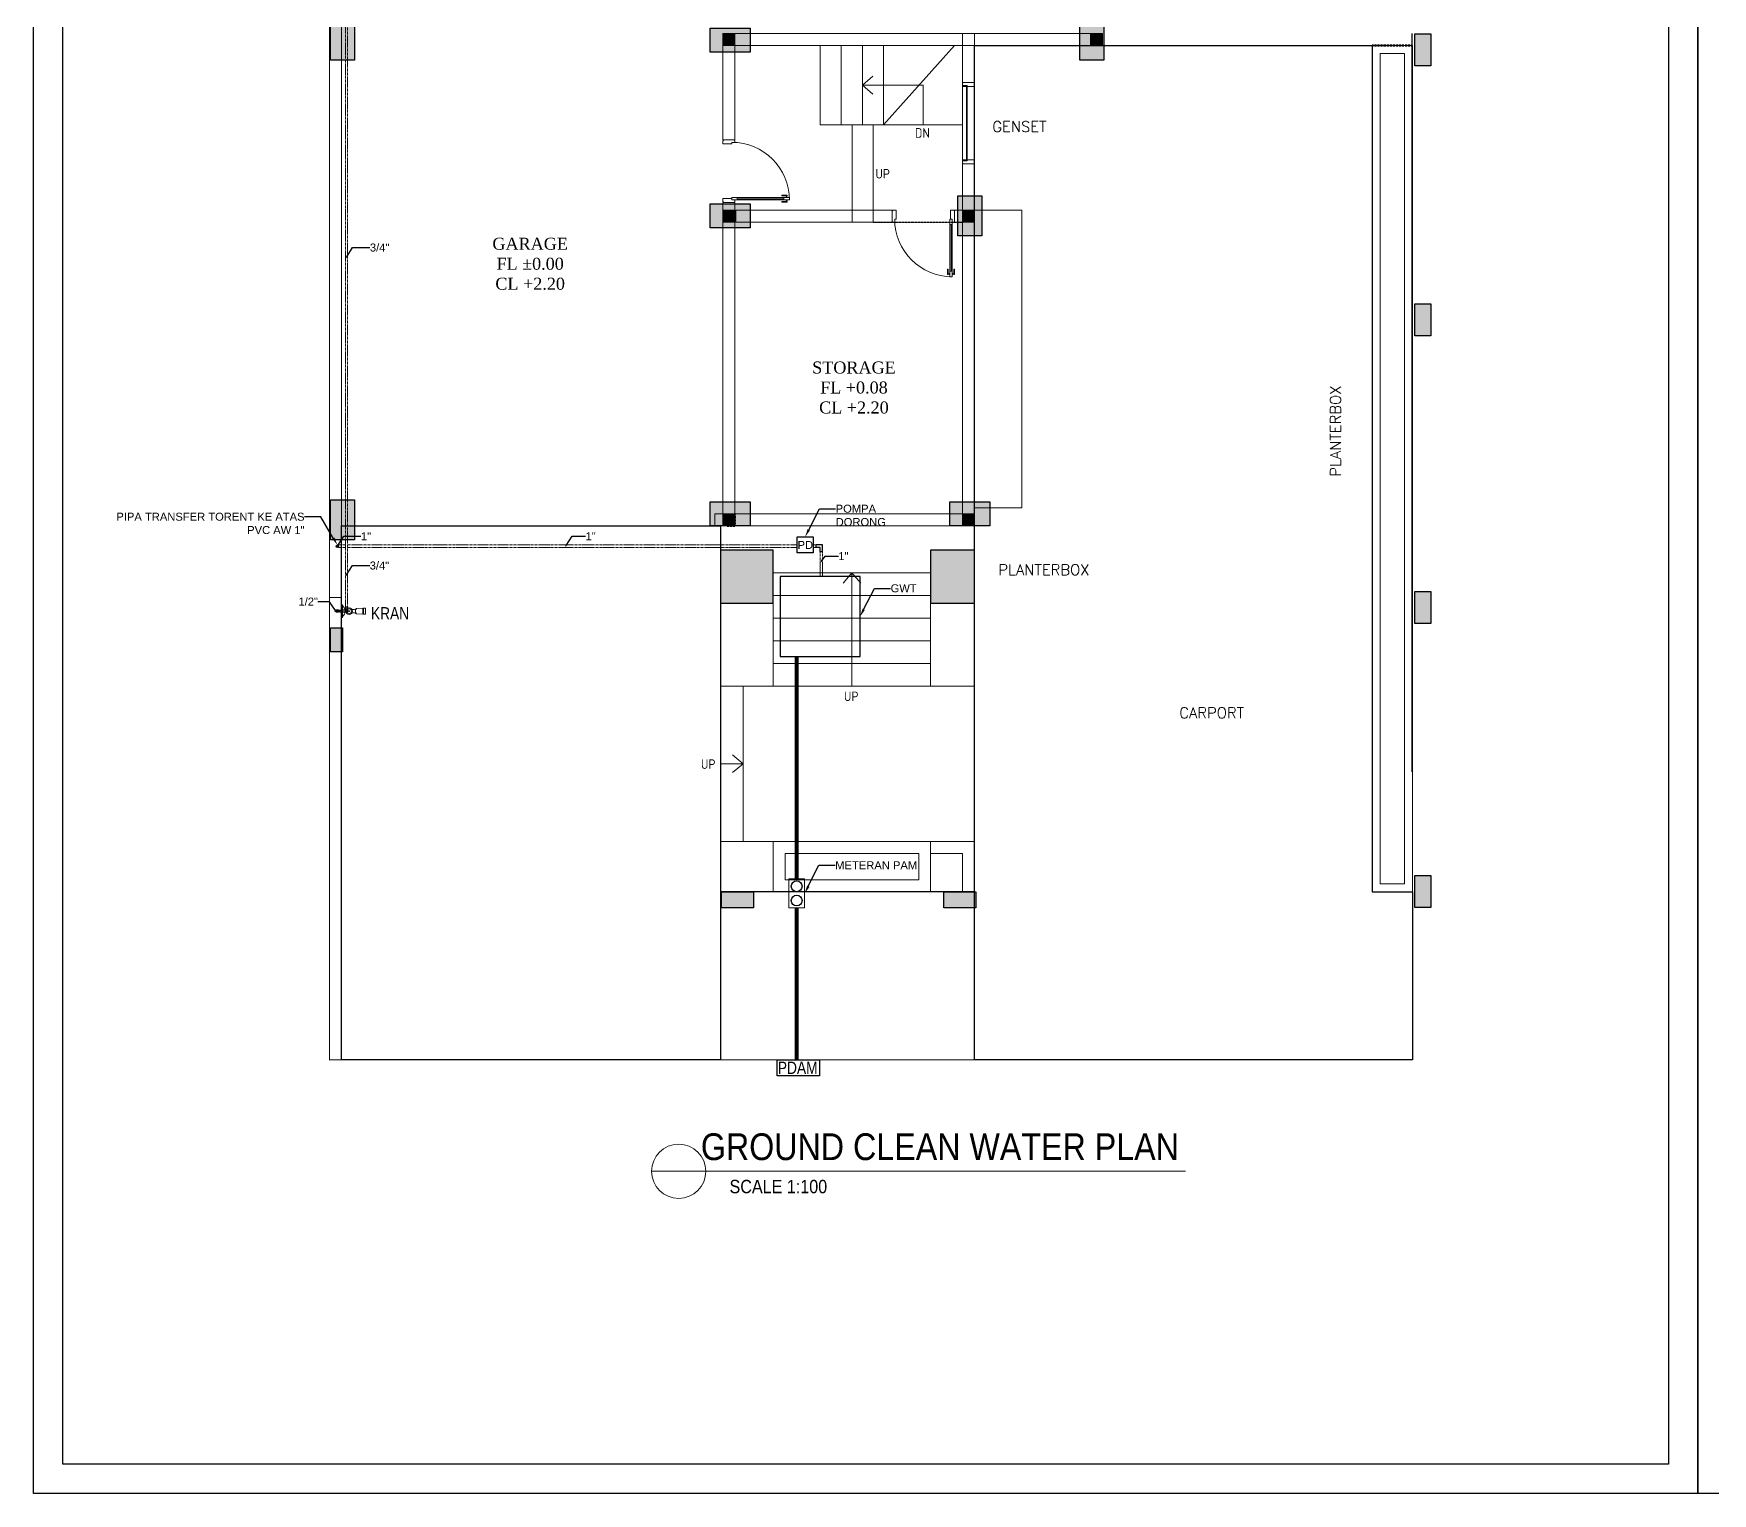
# Model space of a CAD drawing. Header units: millimetres. Extents: x 7371 to 278338, y -43753 to 35464.
# Drawn here: x 7371 to 28353, y 5897 to 24137 of the extents above; entities that cross this region are included whole.
import ezdxf
from ezdxf import colors
from ezdxf.entities.mleader import LeaderData, LeaderLine
from ezdxf.enums import TextEntityAlignment as Align
from ezdxf.math import Vec2, Vec3

# ---------------------------------------------------------------- set-up
doc = ezdxf.new("R2010")
doc.units = ezdxf.units.MM
doc.header["$MEASUREMENT"] = 0
for name, pattern in [('ACAD_ISO05W100', [33, 24, -3, 0, -3, 0, -3]), ('CENTER', [50.8, 31.75, -6.35, 6.35, -6.35]), ('DASHED2', [0.375, 0.25, -0.125]), ('HIDDEN2', [0.1875, 0.125, -0.0625]), ('SLD-Solid', [0])]:
    doc.linetypes.add(name, pattern=pattern)
for name, color, linetype, lineweight in [('8', 8, 'Continuous', 5), ('B', 5, 'Continuous', 20), ('DIM', 1, 'Continuous', 5), ('DINDING', 1, 'Continuous', 20), ('DOOR OPENING', 4, 'SLD-Solid', 5), ('HATCH', 8, 'Continuous', 13), ('KOL', 5, 'Continuous', 18), ('l1', 5, 'Continuous', 5), ('LEGEND', 1, 'DASHED2', 50), ('PIPA AIR BERSIH', 5, 'CENTER', 5)]:
    doc.layers.add(name, color=color, linetype=linetype, lineweight=lineweight)
for name, color, linetype in [('DIM DET', 8, 'HIDDEN2'), ('FIN', 1, 'Continuous'), ('MP-PATRA$0$TV', 6, 'Continuous'), ('POMPA DORONG', 7, 'Continuous'), ('TEXT', 4, 'Continuous'), ('TX', 2, 'Continuous'), ('WALL', 90, 'Continuous')]:
    doc.layers.add(name, color=color, linetype=linetype)
doc.styles.add('0010-WKA13-TEXT', font='isocp.shx', dxfattribs={"height": 15})
doc.styles.add('40', font='arial.ttf', dxfattribs={"width": 0.9, "height": 100})
doc.styles.add('HAND', font='ROMAND.SHX', dxfattribs={"width": 0.8, "height": 250})
doc.styles.get("Standard").update_dxf_attribs({"font": 'arial.ttf'})
doc.styles.add('style1', font='times.ttf', dxfattribs={"height": 0.15})
pattern_1 = [(0, (0, 0), (0, 6.985), [5.08, -1.905]), (90, (0, 0), (-6.985, 4e-16), [5.08, -1.905])]

# ---------------------------------------------------------------- blocks, each defined once
blk = doc.blocks.new('FC')
at = {"lineweight": 9}
for p, q in [((-18.8, 4.8), (-23.6, 4.8)), ((-5.8, 32.7), (0, 32.7)), ((-5.8, 32.7), (-5.8, -32.7)), ((0, 32.7), (0, -32.7)), ((-18.9, -5.8), (-23.6, -5.8)), ((-5.8, -32.7), (0, -32.7))]:
    blk.add_line(p, q, dxfattribs=at)
blk.add_lwpolyline([(-124.9, 15.6), (-114.8, 15.6), (-114.8, -16.7), (-124.9, -16.7)], close=True, dxfattribs=at)
for points in [[(-111.9, 14.9), (-78.9, 13.2)], [(-78.9, -14.1), (-111.9, -15.9), (-111.9, 14.9)]]:
    blk.add_lwpolyline(points, dxfattribs=at)
for radius in [17.8, 11.5, 2.4]:
    blk.add_circle((-40.6, -0.5), radius, dxfattribs=at)
for centre, radius, start, end in [((-63, 35.2), 27.1, 234.24941, 285.79882), ((-91.5, -0.5), 18.6, 312.85435, 47.14565), ((18.7, -0.7), 37.8, 130.30823, 229.69177), ((-63, -36.1), 27.1, 74.20118, 125.75059)]:
    blk.add_arc(centre, radius, start, end, dxfattribs=at)
blk = doc.blocks.new('k4')
at = {"true_color": 0x636466}
h = blk.add_hatch(dxfattribs=at)
h.set_pattern_fill('ANGLE', color=251)
h.set_pattern_definition(pattern_1)
h.paths.add_polyline_path([(210.558, -20.392), (210.358, -20.392), (210.358, -20.792), (210.558, -20.792)])
h = blk.add_hatch(color=251, dxfattribs=at)
h.dxf.hatch_style = 1
h.paths.add_polyline_path([(210.558, -20.594), (210.358, -20.594), (210.358, -20.792), (210.558, -20.792)])
h.paths.add_polyline_path([(210.558, -20.392), (210.358, -20.392), (210.358, -20.594), (210.558, -20.594)])
for p, q in [((210.358, -20.392), (210.558, -20.392)), ((210.558, -20.392), (210.558, -20.792)), ((210.558, -20.792), (210.358, -20.792))]:
    blk.add_line(p, q)
blk.add_lwpolyline([(210.358, -20.392), (210.558, -20.392), (210.558, -20.792), (210.358, -20.792)], close=True)
blk = doc.blocks.new('kolom1')
at = {"true_color": 0x636466}
h = blk.add_hatch(dxfattribs=at)
h.set_pattern_fill('ANGLE', color=251)
h.set_pattern_definition(pattern_1)
h.paths.add_polyline_path([(201.312, -20.514), (201.612, -20.514), (201.612, -20.014), (201.312, -20.014)])
h = blk.add_hatch(color=251, dxfattribs=at)
h.dxf.hatch_style = 1
h.paths.add_polyline_path([(201.612, -20.014), (201.312, -20.014), (201.312, -20.514), (201.612, -20.514)])
blk.add_lwpolyline([(201.612, -20.014), (201.612, -20.514), (201.312, -20.514), (201.312, -20.014)], close=True)
blk = doc.blocks.new('KL1')
at = {"true_color": 0x636466}
h = blk.add_hatch(color=251, dxfattribs=at)
h.dxf.hatch_style = 1
h.paths.add_polyline_path([(181.974, 154.171), (181.824, 154.171), (181.824, 154.072), (181.974, 154.072)])
h.paths.add_polyline_path([(181.974, 154.372), (181.824, 154.372), (181.824, 154.171), (181.974, 154.171)])
at = {"color": 244, "lineweight": -2, "true_color": 0x991b1e}
blk.add_line((189.894, 168.472), (189.894, 168.472), dxfattribs=at)
for p, q in [((181.824, 154.372), (181.974, 154.372)), ((181.974, 154.372), (181.974, 154.072)), ((181.974, 154.072), (181.824, 154.072))]:
    blk.add_line(p, q)
blk.add_lwpolyline([(181.824, 154.372), (181.974, 154.372), (181.974, 154.072), (181.824, 154.072)], close=True)
at = {"rotation": 270}
for name, p in [('kolom1', (204.085, 370.184)), ('kolom1', (207.085, 370.184)), ('kolom1', (207.085, 363.184)), ('kolom1', (207.085, 360.984)), ('kolom1', (207.085, 357.259)), ('kolom1', (210.082, 357.259)), ('k4', (207.506, 361.431)), ('k4', (210.286, 361.431))]:
    blk.add_blockref(name, p, dxfattribs=at)
for name, p in [('kolom1', (-10.118, 188.886)), ('k4', (-28.534, 188.065)), ('kolom1', (-19.488, 185.366)), ('kolom1', (-14.643, 185.366)), ('kolom1', (-10.118, 185.366)), ('kolom1', (-19.488, 181.986)), ('kolom1', (-10.118, 181.986)), ('k4', (-14.972, 182.19)), ('kolom1', (-11.643, 179.786)), ('k4', (-14.972, 178.817)), ('kolom1', (-19.488, 175.986)), ('k4', (-14.972, 175.217)), ('k4', (-14.972, 171.667))]:
    blk.add_blockref(name, p)
blk = doc.blocks.new('fdfd')
blk.add_lwpolyline([(99685, -1599), (99685, -1649), (99717, -1649), (99717, -1599)])
blk.add_circle((99701, -1599), 16)
blk = doc.blocks.new('dsdsbbb')
for points in [[(99082, -3956), (99000, -3956), (99000, -4038)], [(99082, -3988), (99082, -3956)], [(99032, -4038), (99000, -4038)], [(99082, -3988), (99032, -3988), (99032, -4038)]]:
    blk.add_lwpolyline(points)
at = {"layer": 'PIPA AIR BERSIH'}
blk.add_lwpolyline([(99032, -3956), (99032, -3956)], dxfattribs=at)
blk = doc.blocks.new('sock1')
for points in [[(99332, -6892), (99347, -6892), (99347, -6907), (99345, -6909), (99345, -6918), (99333, -6918), (99333, -6909), (99332, -6907), (99332, -6892)], [(99345, -6909), (99333, -6909)]]:
    blk.add_lwpolyline(points)
blk = doc.blocks.new('dsds5443')
for points in [[(99249, -13478), (99217, -13478)], [(99217, -13478), (99217, -13560), (99299, -13560)], [(99249, -13478), (99249, -13528), (99299, -13528)], [(99299, -13528), (99299, -13560)]]:
    blk.add_lwpolyline(points)
at = {"layer": 'PIPA AIR BERSIH'}
blk.add_lwpolyline([(99217, -13528), (99217, -13528)], dxfattribs=at)
blk = doc.blocks.new('_Dot')
at = {"color": 0, "linetype": 'ByBlock', "lineweight": -2}
blk.add_line((-0.5, 0), (-1, 0), dxfattribs=at)
at = {"color": 0, "linetype": 'ByBlock', "const_width": 0.5}
blk.add_lwpolyline([(-0.25, 0, 1), (0.25, 0, 1)], format="xyb", close=True, dxfattribs=at)
blk = doc.blocks.new('KOLOM PRAKTIS')
at = {"layer": 'HATCH'}
h = blk.add_hatch(color=256, dxfattribs=at)
h.dxf.hatch_style = 1
h.paths.add_polyline_path([(-75, 75), (-75, -75), (75, -75), (75, 75)])
at = {"layer": 'KOL'}
blk.add_lwpolyline([(-75, -75), (75, -75), (75, 75), (-75, 75)], close=True, dxfattribs=at)
blk = doc.blocks.new('KSK 3A')
at = {"layer": 'DOOR OPENING', "linetype": 'Continuous'}
blk.add_line((0, 0), (0, 150), dxfattribs=at)
blk.add_lwpolyline([(50, 95), (40, 95), (40, 150), (5, 150), (5, 145), (0, 145), (0, 5), (5, 5), (5, 0), (50, 0)], close=True, dxfattribs=at)
blk = doc.blocks.new('KUSEN PINTU')
at = {"layer": 'DOOR OPENING', "linetype": 'Continuous', "transparency": 33554687}
for p, q in [((-50, 110), (-30, 110)), ((-50, 0), (-50, 110)), ((-5, 0), (-50, 0)), ((-30, 110), (-30, 150)), ((-30, 150), (-5, 150)), ((-5, 150), (-5, 145)), ((-5, 145), (0, 145)), ((0, 5), (-5, 5)), ((-5, 5), (-5, 0)), ((0, 145), (0, 5))]:
    blk.add_line(p, q, dxfattribs=at)
at = {"layer": 'DOOR OPENING', "linetype": 'Continuous', "ltscale": 10, "transparency": 33554687}
for p, q in [((0, 145), (0, 150)), ((0, 5), (0, 0))]:
    blk.add_line(p, q, dxfattribs=at)

msp = doc.modelspace()

# ---------------------------------------------------------------- hatches: boundary and pattern name
at = {"layer": 'WALL', "transparency": 33554559}
h = msp.add_hatch(color=8, dxfattribs=at)
h.dxf.hatch_style = 1
h.paths.add_polyline_path([(15954.8, 17681.5), (15954.8, 17021.9), (16614.3, 17021.9), (16614.3, 17681.5)])
h.paths.add_polyline_path([(19132.5, 17681.5), (18582.9, 17681.5), (18582.9, 17021.9), (19132.5, 17021.9)])

# ---------------------------------------------------------------- linework, layer by layer
at = {"color": 8}
for p, q in [((24598.7, 14913.4), (24598.7, 24136.9)), ((24603.7, 13414.5), (24603.7, 11315.9))]:
    msp.add_line(p, q, dxfattribs=at)
msp.add_line((19132.5, 13414.5), (15954.8, 13414.5))
for points in [[(28170.7, 35463.6), (28170.7, 5896.5), (7371.3, 5896.5), (7371.3, 35463.6)], [(48970.2, 35463.6), (48970.2, 5896.5), (28170.7, 5896.5), (28170.7, 35463.6)], [(27805.8, 35098.7), (27805.8, 6261.4), (7736.2, 6261.4), (7736.2, 35098.7)]]:
    msp.add_lwpolyline(points, close=True)
msp.add_lwpolyline([(19132.5, 23987), (24099.1, 23987), (24099.1, 13414.5), (24603.7, 13414.5), (24603.7, 11315.9), (19132.5, 11315.9), (19132.5, 23987)], dxfattribs=at)
msp.add_lwpolyline([(11218.1, 17986.3), (15954.8, 17986.3), (15954.8, 11315.9), (11218.1, 11315.9)], close=True, dxfattribs=at)
for points in [[(16700.2, 16352.8), (17700.2, 16352.8), (17700.2, 17352.8), (16700.2, 17352.8), (16700.2, 16352.8)], [(16663, 11315.9), (16863, 11315.9), (17195.3, 11315.9), (17195.3, 11115.9), (16663, 11115.9), (16663, 11315.9)]]:
    msp.add_lwpolyline(points)
msp.add_circle((11168.1, 17731.2), 16)
at = {"layer": '8', "color": 8, "linetype": 'Continuous', "transparency": 33554687}
for p, q in [((17202.6, 22997.7), (17202.6, 23987)), ((17466.2, 22997.7), (17466.2, 23987)), ((17729.8, 22997.7), (17729.8, 23987)), ((17993.3, 23987), (17993.3, 22997.7)), ((17993.3, 22997.7), (18882.7, 23987)), ((17729.8, 23492.4), (17860.2, 23602.9)), ((17729.8, 23492.4), (18489.2, 23492.4)), ((17729.8, 23492.4), (17860.2, 23381.9)), ((18489.2, 22997.7), (18489.2, 23492.4)), ((18982.7, 22997.7), (17202.6, 22997.7)), ((17602.4, 21778.6), (17602.4, 22997.7)), ((17865.9, 21778.6), (17865.9, 22997.7)), ((17993.3, 22997.7), (18982.7, 22997.7)), ((16149.6, 21778.6), (17865.9, 21778.6)), ((18882.7, 21778.6), (19132.5, 21778.6)), ((17598.6, 17398.3), (17488.1, 17267.9)), ((17598.6, 17398.3), (17598.6, 15982.7)), ((17598.6, 17398.3), (17709.1, 17267.9)), ((16237.9, 15013.3), (16107.4, 15123.8)), ((16237.9, 15013.3), (15954.8, 15013.3)), ((16237.9, 15013.3), (16107.4, 14902.8))]:
    msp.add_line(p, q, dxfattribs=at)
at = {"layer": '8', "color": 8, "transparency": 33554687}
for p, q in [((20471.6, 23987), (19667.2, 23987)), ((20731.4, 23987), (24598.7, 23987)), ((15899.8, 17986.3), (11315.5, 17986.3)), ((19132.5, 17681.5), (19132.5, 17021.9)), ((18582.9, 17398.3), (16614.3, 17398.3)), ((11068.2, 17091.9), (11068.2, 13414.5)), ((11218.1, 17091.9), (11218.1, 13414.5)), ((15954.8, 17021.9), (15954.8, 15982.7)), ((18582.9, 17115.2), (16614.3, 17115.2)), ((16614.3, 17021.9), (16614.3, 15982.7)), ((18582.9, 15982.7), (18582.9, 17021.9)), ((19132.5, 15982.7), (19132.5, 17021.9)), ((18582.9, 16832.1), (16614.3, 16832.1)), ((18582.9, 16548.9), (16614.3, 16548.9)), ((18582.9, 16265.8), (16614.3, 16265.8)), ((15954.8, 15982.7), (16614.3, 15982.7)), ((15954.8, 14044), (15954.8, 15982.7)), ((16237.9, 14044), (16237.9, 15982.7)), ((16614.3, 15982.7), (18582.9, 15982.7)), ((18582.9, 15982.7), (19132.5, 15982.7)), ((19132.5, 15982.7), (19132.5, 14044)), ((15954.8, 14044), (15954.8, 13414.5)), ((15954.8, 14044), (19132.5, 14044)), ((16614.3, 14044), (16614.3, 13414.5)), ((18582.9, 14044), (18582.9, 13414.5)), ((18582.9, 13894.1), (18982.7, 13894.1)), ((18982.7, 13894.1), (18982.7, 13414.5)), ((19132.5, 14044), (19132.5, 13414.5)), ((11068.2, 13414.5), (11068.2, 11315.9))]:
    msp.add_line(p, q, dxfattribs=at)
for points in [[(19132.5, 21928.5), (19722.1, 21928.5), (19722.1, 18211.1), (19132.5, 18211.1)], [(24603.7, 11315.9), (11065.7, 11315.9)]]:
    msp.add_lwpolyline(points, dxfattribs=at)
msp.add_lwpolyline([(16764.2, 13894.1), (18433, 13894.1), (18433, 13564.4), (16764.2, 13564.4)], close=True, dxfattribs=at)
at = {"layer": 'B', "linetype": 'ACAD_ISO05W100', "ltscale": 0.03, "const_width": 50}
for points in [[(16908.6, 13573.7), (16908.6, 16352.8)], [(16908.6, 11315.9), (16908.6, 13212.3)]]:
    msp.add_lwpolyline(points, dxfattribs=at)
at = {"layer": 'B'}
msp.add_lwpolyline([(16809.2, 13212.3), (17008, 13212.3), (17008, 13573.7), (16809.2, 13573.7)], close=True, dxfattribs=at)
at = {"layer": 'DIM DET', "color": 8, "ltscale": 10}
msp.add_line((17865.9, 21778.6), (18982.7, 21778.6), dxfattribs=at)
at = {"layer": 'DINDING', "color": 8}
for p, q in [((24099.1, 23987), (24099.1, 13796.2)), ((15954.8, 13414.5), (15954.8, 11315.9)), ((19132.5, 13414.5), (19132.5, 11315.9))]:
    msp.add_line(p, q, dxfattribs=at)
for points in [[(11218.1, 29693.1), (11218.1, 17091.9), (11068.2, 17091.9), (11068.2, 29693.1)], [(16137.1, 23987), (20731.4, 23987), (20731.4, 24136.9), (16137.1, 24136.9)], [(19132.5, 24136.9), (19132.5, 23527.4), (18982.7, 23527.4), (18982.7, 24136.9)], [(15987.2, 22807.9), (15987.2, 23987), (16137.1, 23987), (16137.1, 22807.9)], [(24099.1, 23987), (24603.7, 23987), (24603.7, 13414.5), (24099.1, 13414.5)], [(24199, 23887.1), (24503.8, 23887.1), (24503.8, 13514.4), (24199, 13514.4)], [(19132.5, 22508.1), (19132.5, 21778.6), (18982.7, 21778.6), (18982.7, 22508.1)], [(15987.2, 21928.5), (15987.2, 22028.4), (16137.1, 22028.4), (16137.1, 21928.5)], [(16149.6, 21778.6), (18103.3, 21778.6), (18103.3, 21928.5), (16149.6, 21928.5)], [(18882.7, 21778.6), (19132.5, 21778.6), (19132.5, 21928.5), (18882.7, 21928.5)], [(15987.2, 18136.1), (15987.2, 21778.6), (16137.1, 21778.6), (16137.1, 18136.1)], [(19132.5, 21778.6), (19132.5, 18121.2), (18982.7, 18121.2), (18982.7, 21778.6)], [(15887.3, 17986.3), (15987.2, 17986.3), (15987.2, 18136.1), (15887.3, 18136.1)], [(16137.1, 17986.3), (19132.5, 17986.3), (19132.5, 18136.1), (16137.1, 18136.1)]]:
    msp.add_lwpolyline(points, close=True, dxfattribs=at)
at = {"layer": 'DOOR OPENING', "color": 8, "linetype": 'Continuous', "transparency": 33554687}
for p, q in [((16097.2, 22088), (16097.2, 22058.4)), ((16097.2, 22088), (16164.9, 22088)), ((16164.9, 22058.4), (16097.2, 22058.4)), ((16164.9, 22088), (16164.9, 22058.4)), ((16721.3, 22107.7), (16721.3, 22116.2)), ((16721.3, 22116.2), (16789, 22116.2)), ((16789, 22107.7), (16721.3, 22107.7)), ((16789, 22038.7), (16721.3, 22038.7)), ((16721.3, 22038.7), (16721.3, 22030.2)), ((16816.7, 22088), (16748.9, 22088)), ((16748.9, 22088), (16748.9, 22058.4)), ((16748.9, 22058.4), (16816.7, 22058.4)), ((16771.5, 22088), (16771.5, 22090.2)), ((16794.1, 22088), (16771.5, 22088)), ((16794.1, 22058.4), (16771.5, 22058.4)), ((16771.5, 22058.4), (16771.5, 22056.2)), ((16773.2, 22091.9), (16792.4, 22091.9)), ((16773.2, 22054.5), (16792.4, 22054.5)), ((16789, 22116.2), (16789, 22107.7)), ((16789, 22030.2), (16789, 22038.7)), ((16794.1, 22090.2), (16794.1, 22088)), ((16794.1, 22056.2), (16794.1, 22058.4)), ((16816.7, 22058.4), (16816.7, 22088)), ((16721.3, 22030.2), (16789, 22030.2)), ((18823.2, 21818.6), (18852.7, 21818.6)), ((18823.2, 21818.6), (18823.2, 21750.8)), ((18823.2, 21750.8), (18852.7, 21750.8)), ((18852.7, 21750.8), (18852.7, 21818.6)), ((18803.4, 21194.5), (18794.9, 21194.5)), ((18794.9, 21194.5), (18794.9, 21126.7)), ((18803.4, 21126.7), (18803.4, 21194.5)), ((18872.5, 21126.7), (18872.5, 21194.5)), ((18872.5, 21194.5), (18880.9, 21194.5)), ((18880.9, 21194.5), (18880.9, 21126.7)), ((18794.9, 21126.7), (18803.4, 21126.7)), ((18819.2, 21142.5), (18819.2, 21123.3)), ((18823.2, 21144.2), (18820.9, 21144.2)), ((18820.9, 21121.7), (18823.2, 21121.7)), ((18823.2, 21099.1), (18823.2, 21166.8)), ((18823.2, 21166.8), (18852.7, 21166.8)), ((18823.2, 21121.7), (18823.2, 21144.2)), ((18852.7, 21099.1), (18823.2, 21099.1)), ((18852.7, 21166.8), (18852.7, 21099.1)), ((18852.7, 21121.7), (18852.7, 21144.2)), ((18852.7, 21144.2), (18855, 21144.2)), ((18855, 21121.7), (18852.7, 21121.7)), ((18856.7, 21142.5), (18856.7, 21123.3)), ((18880.9, 21126.7), (18872.5, 21126.7))]:
    msp.add_line(p, q, dxfattribs=at)
at = {"layer": 'DOOR OPENING', "color": 8, "transparency": 33554687}
for p, q in [((16097.2, 22058.4), (16137.1, 22058.4)), ((18852.7, 21818.6), (18852.7, 21778.6))]:
    msp.add_line(p, q, dxfattribs=at)
at = {"layer": 'DOOR OPENING', "color": 8, "linetype": 'Continuous', "ltscale": 10, "transparency": 33554687}
for p, q in [((16164.9, 22088), (16748.9, 22088)), ((16748.9, 22073.2), (16164.9, 22073.2)), ((16164.9, 22058.4), (16748.9, 22058.4)), ((16779.8, 22091.9), (16779.8, 22107.7)), ((16779.8, 22038.7), (16779.8, 22054.5)), ((16785.8, 22091.9), (16785.8, 22107.7)), ((16785.8, 22038.7), (16785.8, 22054.5)), ((18823.2, 21750.8), (18823.2, 21166.8)), ((18837.9, 21166.8), (18837.9, 21750.8)), ((18852.7, 21750.8), (18852.7, 21166.8)), ((18819.2, 21135.9), (18803.4, 21135.9)), ((18819.2, 21129.9), (18803.4, 21129.9)), ((18872.5, 21135.9), (18856.7, 21135.9)), ((18872.5, 21129.9), (18856.7, 21129.9))]:
    msp.add_line(p, q, dxfattribs=at)
at = {"layer": 'DOOR OPENING', "color": 8, "linetype": 'Continuous', "transparency": 33554687}
for points in [[(19132.5, 23527.4), (19132.5, 22508.1), (18982.7, 22508.1), (18982.7, 23527.4)], [(19037.6, 23487.4), (19037.6, 22548.1), (19032.6, 22548.1), (19032.6, 23487.4)]]:
    msp.add_lwpolyline(points, close=True, dxfattribs=at)
at = {"layer": 'DOOR OPENING', "color": 8, "linetype": 'Continuous', "ltscale": 0.75, "transparency": 33554687}
for points in [[(18982.7, 23477.4), (18982.7, 23487.4), (19032.6, 23487.4), (19032.6, 23477.4)], [(18982.7, 22558.1), (18982.7, 22548.1), (19032.6, 22548.1), (19032.6, 22558.1)]]:
    msp.add_lwpolyline(points, close=True, dxfattribs=at)
at = {"layer": 'DOOR OPENING', "color": 8, "ltscale": 10, "transparency": 33554687}
for centre, start, end in [((16097.2, 22058.4), 0, 90), ((18852.7, 21818.6), 180, 270)]:
    msp.add_arc(centre, 719.5, start, end, dxfattribs=at)
at = {"layer": 'DOOR OPENING', "color": 8, "linetype": 'Continuous', "transparency": 33554687}
for centre, start, end in [((16773.2, 22090.2), 90, 180), ((16773.2, 22056.2), 180, 270), ((16792.4, 22090.2), 360, 90), ((16792.4, 22056.2), 270, 0), ((18820.9, 21142.5), 90, 180), ((18820.9, 21123.3), 180, 270), ((18855, 21142.5), 0, 90), ((18855, 21123.3), 270, 0)]:
    msp.add_arc(centre, 1.69, start, end, dxfattribs=at)
at = {"layer": 'FIN'}
for centre in [(16908.5, 13482.4), (16908.5, 13303.6)]:
    msp.add_circle(centre, 67.3, dxfattribs=at)
at = {"layer": 'l1'}
msp.add_line((15095.5, 9921.3), (21766.7, 9921.3), dxfattribs=at)
msp.add_circle((15434.3, 9921.3), 338.8, dxfattribs=at)
at = {"layer": 'LEGEND', "color": 8}
for p, q in [((24598.7, 23987), (24099.1, 23987)), ((16137.1, 17986.3), (16137.1, 18136.1)), ((16037.2, 17986.3), (16137.1, 17986.3))]:
    msp.add_line(p, q, dxfattribs=at)
at = {"layer": 'PIPA AIR BERSIH'}
for points in [[(11268.1, 29656.2), (11268.1, 16973)], [(11293.5, 29591.1), (11293.5, 16973)], [(11268.1, 17747.2), (11168.1, 17747.2)], [(11268.1, 17715.2), (11168.1, 17715.2)], [(16913.6, 17747.2), (11293.5, 17747.2)], [(16913.6, 17715.2), (11293.5, 17715.2)], [(17232.2, 17747.2), (17113.6, 17747.2)], [(17200.2, 17715.2), (17113.6, 17715.2)], [(17200.2, 17352.8), (17200.2, 17715.2)], [(17232.2, 17352.8), (17232.2, 17747.2)]]:
    msp.add_lwpolyline(points, dxfattribs=at)
at = {"layer": 'POMPA DORONG'}
msp.add_lwpolyline([(16913.6, 17847.2), (17113.6, 17847.2), (17113.6, 17647.2), (16913.6, 17647.2), (16913.6, 17847.2)], dxfattribs=at)
at = {"layer": 'WALL', "color": 8, "transparency": 33554687}
for points in [[(16614.3, 17681.5), (15954.8, 17681.5), (15954.8, 17021.9), (16614.3, 17021.9)], [(18582.9, 17021.9), (19132.5, 17021.9), (19132.5, 17681.5), (18582.9, 17681.5)]]:
    msp.add_lwpolyline(points, close=True, dxfattribs=at)

# ---------------------------------------------------------------- block references
at = {"xscale": 999.2999589644489, "yscale": 999.2999589644489, "zscale": 999.2999589644489}
msp.add_blockref('KL1', (-170613.3, -137552.2), dxfattribs=at)
at = {"rotation": 180}
msp.add_blockref('dsds5443', (116448.9, 4187.4), dxfattribs=at)
for name, p, xscale, yscale, zscale, rotation in [('fdfd', (10137.4, -46353.8), 0.6346441788993975, 0.6346441788993975, 0.6346441788993975, 89.99999999999997), ('sock1', (22891.9, 185040.5), 1.692384477065445, 1.692384477065445, 1.692384477065445, 270), ('dsdsbbb', (14432.1, -61629.1), -0.7933028180988089, 0.7933028180988089, 0.7933028180988089, 270)]:
    msp.add_blockref(name, p, dxfattribs=dict(xscale=xscale, yscale=yscale, zscale=zscale, rotation=rotation))
at = {"layer": 'DOOR OPENING', "color": 8, "transparency": 33554687, "yscale": 0.9992999589644546, "rotation": 90}
for p, xscale, zscale in [((19132.5, 23527.4), -0.9992999589644546, 0.999299958964449), ((19132.5, 22508.1), 0.9992999589644546, 0.9992999589644546)]:
    msp.add_blockref('KSK 3A', p, dxfattribs=dict(at, xscale=xscale, zscale=zscale))
at = {"layer": 'DOOR OPENING', "color": 8, "linetype": 'Continuous', "transparency": 33554687}
for p, xscale, yscale, zscale, rotation in [((15987.2, 22807.9), -0.999299958964449, 0.999299958964449, 0.999299958964449, 270), ((15987.2, 22028.4), 0.999299958964449, 0.999299958964449, 0.999299958964449, 270), ((18103.3, 21928.5), 0.9992999589644491, 0.9992999589644491, 0.9992999589644491, 180), ((18882.7, 21928.5), -0.9992999589644491, 0.9992999589644491, 0.999299958964449, 180)]:
    msp.add_blockref('KUSEN PINTU', p, dxfattribs=dict(at, xscale=xscale, yscale=yscale, zscale=zscale, rotation=rotation))
at = {"layer": 'MP-PATRA$0$TV', "color": 0, "xscale": 2.398319901421609, "yscale": 2.398319901421609, "zscale": 2.398319901421609, "rotation": 180}
msp.add_blockref('FC', (11218.1, 16918.9), dxfattribs=at)
at = {"layer": 'WALL', "color": 8, "transparency": 33554687, "xscale": 0.999299958964449, "yscale": 0.999299958964449, "zscale": 0.999299958964449}
for p in [(16062.2, 24062), (20657.5, 24062), (16062.2, 21853.5), (19057.6, 21853.5), (16062.2, 18061.2), (19057.6, 18061.2)]:
    msp.add_blockref('KOLOM PRAKTIS', p, dxfattribs=at)

# ---------------------------------------------------------------- texts
at = {"color": 8, "style": 'HAND'}
for tag, rotation, p in [('GENSET', 0, (19692, 22975)), ('PLANTERBOX', 90, (23642.6, 19169.1)), ('PLANTERBOX', 0, (19998.6, 17437.6)), ('CARPORT', 0, (22094.9, 15650))]:
    msp.add_attdef(tag, text='%%UDENAH LANTAI DASAR', height=134.905, rotation=rotation, dxfattribs=at).set_placement(p, align=Align.MIDDLE)
at = {"layer": '8', "color": 8, "transparency": 33554687, "char_height": 119.92, "width": 391.264, "attachment_point": 3, "style": '0010-WKA13-TEXT'}
for s, insert in [('DN', (18572.1, 22955.2)), ('UP', (18074.7, 22445.4)), ('UP', (17681.2, 15916.3)), ('UP', (15894.1, 15068.8))]:
    msp.add_mtext(s, dxfattribs=dict(at, insert=insert))
at = {"layer": 'DIM', "attachment_point": 5, "style": '40'}
for s, insert, char_height in [('{\\fCentury Gothic|b0|i0|c0|p34;GROUND CLEAN WATER PLAN }', (18698.3, 10226.1), 334.642), ('{\\fCentury Gothic|b0|i0|c0|p34;SCALE 1:100}', (16679.4, 9729.7), 167.321)]:
    msp.add_mtext(s, dxfattribs=dict(at, insert=insert, char_height=char_height))
at = {"layer": 'POMPA DORONG'}
msp.add_text('PD', height=100, dxfattribs=at).set_placement((16919.4, 17697.1))
at = {"layer": 'TEXT', "color": 8, "width": 3199.18, "attachment_point": 5, "style": 'style1'}
for s, insert, char_height in [('\\A1;GARAGE\\PFL %%P0.00\\PCL +2.20', (13577.4, 21259.7), 149.89), ('\\A1;STORAGE\\PFL +0.08\\PCL +2.20', (17624.1, 19713.1), 149.895)]:
    msp.add_mtext(s, dxfattribs=dict(at, insert=insert, char_height=char_height))
at = {"layer": 'TX', "width": 0.8}
for s, p in [('KRAN', (11587.3, 16816.4)), ('PDAM', (16672.6, 11137.6))]:
    msp.add_text(s, height=153.97, dxfattribs=at).set_placement(p)

# ---------------------------------------------------------------- leaders
ml = msp.add_multileader_mtext('Standard')
ml.set_content('\\A1;3/4"', color=256)
ml.set_leader_properties()
ml.set_arrow_properties(name='DOT')
ml.build(insert=Vec2(0, 0))
ml.multileader.update_dxf_attribs({"dogleg_length": 0.36, "arrow_head_size": 10})
ctx = ml.context
ctx.base_point, ctx.char_height, ctx.arrow_head_size, ctx.landing_gap_size, ctx.plane_origin = Vec3(11574.7, 21463), 100, 10, 0.09, Vec3(11280.1, 21338.4)
notes = []
notes.append((ctx, [(0, (1, 1, 0), (11359.1, 21463), (1, 0), 215.5, [(0, [(11280.1, 21338.4)], 0, [])])]))
ctx.mtext.insert, ctx.mtext.width, ctx.mtext.flow_direction = Vec3(11574.8, 21513.9), 39.598, 5
ml = msp.add_multileader_mtext('Standard')
ml.set_content('PIPA TRANSFER TORENT KE ATAS\\PPVC AW 1"', color=256)
ml.set_leader_properties()
ml.build(insert=Vec2(0, 0))
ml.multileader.update_dxf_attribs({"dogleg_length": 0.36, "arrow_head_size": 100})
ctx = ml.context
ctx.base_point, ctx.char_height, ctx.arrow_head_size, ctx.landing_gap_size, ctx.plane_origin = Vec3(8423.7, 18099.6), 100, 100, 0.09, Vec3(11168.1, 17747.2)
ctx.text_align_type = 2
notes.append((ctx, [(1, (1, 1, 0), (10960.5, 18099.6), (-1, 0), 202.8, [(0, [(11168.1, 17747.2)], 0, [])])]))
ctx.mtext.insert, ctx.mtext.alignment, ctx.mtext.flow_direction = Vec3(10757.7, 18150.5), 3, 5
ml = msp.add_multileader_mtext('Standard')
ml.set_content('POMPA\\PDORONG', color=256)
ml.set_leader_properties()
ml.build(insert=Vec2(0, 0))
ml.multileader.update_dxf_attribs({"dogleg_length": 0.36, "arrow_head_size": 100})
ctx = ml.context
ctx.base_point, ctx.char_height, ctx.arrow_head_size, ctx.landing_gap_size, ctx.plane_origin = Vec3(17395.6, 18199.6), 100, 100, 0.09, Vec3(17013.6, 17847.2)
notes.append((ctx, [(0, (1, 1, 0), (17192.8, 18199.6), (1, 0), 202.8, [(0, [(17013.6, 17847.2)], 0, [])])]))
ctx.mtext.insert, ctx.mtext.flow_direction = Vec3(17395.7, 18250.5), 5
ml = msp.add_multileader_mtext('Standard')
ml.set_content('1"', color=256)
ml.set_leader_properties()
ml.set_arrow_properties(name='DOT')
ml.build(insert=Vec2(0, 0))
ml.multileader.update_dxf_attribs({"dogleg_length": 0.36, "arrow_head_size": 10})
ctx = ml.context
ctx.base_point, ctx.char_height, ctx.arrow_head_size, ctx.landing_gap_size, ctx.plane_origin = Vec3(11462.6, 17855.9), 100, 10, 0.09, Vec3(11168.1, 17731.2)
notes.append((ctx, [(0, (1, 1, 0), (11247.1, 17855.9), (1, 0), 215.5, [(0, [(11168.1, 17731.2)], 0, [])])]))
ctx.mtext.insert, ctx.mtext.flow_direction = Vec3(11462.7, 17905.9), 5
ml = msp.add_multileader_mtext('Standard')
ml.set_content('1"', color=256)
ml.set_leader_properties()
ml.set_arrow_properties(name='DOT')
ml.build(insert=Vec2(0, 0))
ml.multileader.update_dxf_attribs({"dogleg_length": 0.36, "arrow_head_size": 10})
ctx = ml.context
ctx.base_point, ctx.char_height, ctx.arrow_head_size, ctx.landing_gap_size, ctx.plane_origin = Vec3(14269, 17855.9), 100, 10, 0.09, Vec3(14023.5, 17731.3)
notes.append((ctx, [(0, (1, 1, 0), (14102.6, 17855.9), (1, 0), 166.5, [(0, [(14023.5, 17731.3)], 0, [])])]))
ctx.mtext.insert, ctx.mtext.flow_direction = Vec3(14269.1, 17905.9), 5
ml = msp.add_multileader_mtext('Standard')
ml.set_content('1"', color=256)
ml.set_leader_properties()
ml.set_arrow_properties(name='DOT')
ml.build(insert=Vec2(0, 0))
ml.multileader.update_dxf_attribs({"dogleg_length": 0.36, "arrow_head_size": 10})
ctx = ml.context
ctx.base_point, ctx.char_height, ctx.arrow_head_size, ctx.landing_gap_size, ctx.plane_origin = Vec3(17429.1, 17608.3), 100, 10, 0.09, Vec3(17212.8, 17534.7)
notes.append((ctx, [(0, (1, 1, 0), (17262.6, 17608.3), (1, 0), 166.5, [(0, [(17212.8, 17534.7)], 0, [])])]))
ctx.mtext.insert, ctx.mtext.flow_direction = Vec3(17429.2, 17658.3), 5
ml = msp.add_multileader_mtext('Standard')
ml.set_content('\\A1;3/4"', color=256)
ml.set_leader_properties()
ml.set_arrow_properties(name='DOT')
ml.build(insert=Vec2(0, 0))
ml.multileader.update_dxf_attribs({"dogleg_length": 0.36, "arrow_head_size": 10})
ctx = ml.context
ctx.base_point, ctx.char_height, ctx.arrow_head_size, ctx.landing_gap_size, ctx.plane_origin = Vec3(11572.1, 17489.8), 100, 10, 0.09, Vec3(11277.6, 17365.1)
notes.append((ctx, [(0, (1, 1, 0), (11356.6, 17489.8), (1, 0), 215.5, [(0, [(11277.6, 17365.1)], 0, [])])]))
ctx.mtext.insert, ctx.mtext.width, ctx.mtext.flow_direction = Vec3(11572.2, 17540.6), 39.598, 5
ml = msp.add_multileader_mtext('Standard')
ml.set_content('GWT', color=256)
ml.set_leader_properties()
ml.build(insert=Vec2(0, 0))
ml.multileader.update_dxf_attribs({"dogleg_length": 0.36, "arrow_head_size": 100})
ctx = ml.context
ctx.base_point, ctx.char_height, ctx.arrow_head_size, ctx.landing_gap_size, ctx.plane_origin = Vec3(18082.2, 17205.2), 100, 100, 0.09, Vec3(17700.2, 16852.8)
notes.append((ctx, [(0, (1, 1, 0), (17879.4, 17205.2), (1, 0), 202.8, [(0, [(17700.2, 16852.8)], 0, [])])]))
ctx.mtext.insert, ctx.mtext.flow_direction = Vec3(18082.3, 17256.1), 5
ml = msp.add_multileader_mtext('Standard')
ml.set_content('\\A1;1/2"', color=256)
ml.set_leader_properties()
ml.set_arrow_properties(name='DOT')
ml.build(insert=Vec2(0, 0))
ml.multileader.update_dxf_attribs({"dogleg_length": 0.36, "arrow_head_size": 10})
ctx = ml.context
ctx.base_point, ctx.char_height, ctx.arrow_head_size, ctx.landing_gap_size, ctx.plane_origin = Vec3(10703.2, 17038.7), 100, 10, 0.09, Vec3(11152.4, 16920.7)
ctx.text_align_type = 2
notes.append((ctx, [(1, (1, 1, 0), (11070.9, 17038.7), (-1, 0), 145.4, [(0, [(11152.4, 16920.7)], 0, [])])]))
ctx.mtext.insert, ctx.mtext.width, ctx.mtext.alignment, ctx.mtext.flow_direction = Vec3(10925.3, 17089.6), 39.598, 3, 5
ml = msp.add_multileader_mtext('Standard')
ml.set_content('METERAN PAM', color=256)
ml.set_leader_properties()
ml.build(insert=Vec2(0, 0))
ml.multileader.update_dxf_attribs({"dogleg_length": 0.36, "arrow_head_size": 100})
ctx = ml.context
ctx.base_point, ctx.char_height, ctx.arrow_head_size, ctx.landing_gap_size, ctx.plane_origin = Vec3(17389.9, 13745.5), 100, 100, 0.09, Vec3(17008, 13393)
notes.append((ctx, [(0, (1, 1, 0), (17187.2, 13745.5), (1, 0), 202.8, [(0, [(17008, 13393)], 0, [])])]))
ctx.mtext.insert, ctx.mtext.flow_direction = Vec3(17390, 13795.5), 5
for ctx, leaders in notes:
    for number, flags, end, landing, length, lines in leaders:
        leader = LeaderData()
        leader.index, (leader.has_last_leader_line, leader.has_dogleg_vector, leader.attachment_direction) = number, flags
        leader.last_leader_point, leader.dogleg_vector, leader.dogleg_length = Vec3(end), Vec3(landing), length
        for number, points, colour, breaks in lines:
            line = LeaderLine()
            line.index, line.vertices, line.color, line.breaks = number, Vec3.list(points), colors.encode_raw_color(colour), breaks
            leader.lines.append(line)
        ctx.leaders.append(leader)

doc.saveas('drawing.dxf')
